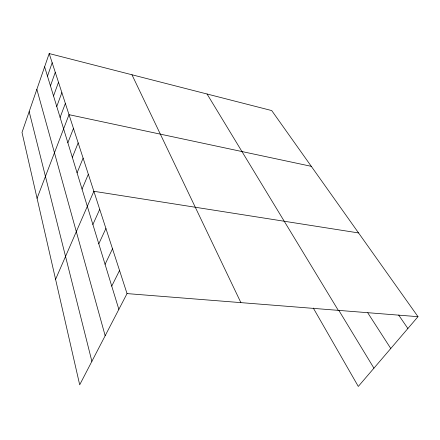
<?xml version="1.0" encoding="UTF-8"?>
<svg xmlns="http://www.w3.org/2000/svg" width="440" height="440" viewBox="0 0 440 440"><rect width="100%" height="100%" fill="white"/><g stroke="black" fill="none" stroke-linecap="round" stroke-linejoin="round"><path stroke-width="0.66" d="M49.192 53.559L22 132.418L79.695 384.819L127.039 293.596L49.192 53.559L271.722 110.572L418 316.679L358.298 386.441L313.291 308.044M47.482 76.159L52.173 62.755M50.452 85.866L55.275 72.314M53.543 95.964L58.498 82.264M56.76 106.475L61.859 92.62M60.11 117.425L65.362 103.417M37.065 198.319L69.014 114.675L311.289 166.326M67.865 142.758L73.469 128.42M72.347 157.41L78.161 142.89M77.072 172.843L83.111 158.147M82.055 189.123L88.336 174.257M55.583 279.329L93.858 191.29L358.567 232.941M92.889 224.538L99.71 209.33M98.797 243.837L105.919 228.47M105.072 264.325L112.514 248.815M111.743 286.127L119.543 270.479M127.039 293.596L418 316.679M398.673 315.068L407.88 328.504M367.769 312.829L390.77 348.497M338.74 310.228L373.929 368.175M207.053 94.006L338.283 310.354M131.962 74.767L240.889 302.627M44.622 66.814L118.855 309.364M36.861 89.326L105.166 335.736M29.172 111.612L91.878 361.35"/></g></svg>
